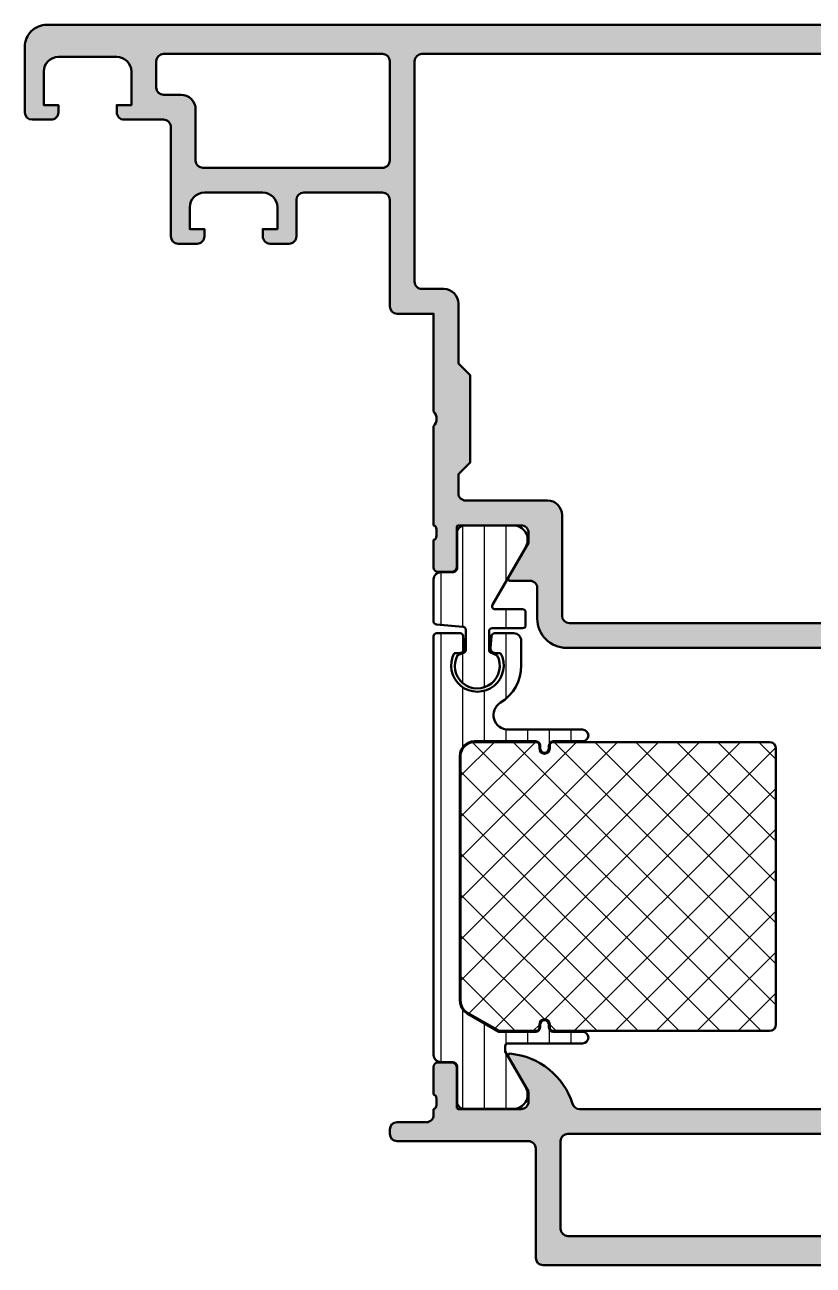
# Model space of a CAD drawing. Extents: x -30 to 78, y 0 to 85.
# Drawn here: x -30 to 24, y 0 to 85 of the extents above; entities that cross this region are included whole.
import ezdxf

# ---------------------------------------------------------------- set-up
doc = ezdxf.new("R2010")
doc.units = 0
for name, color, linetype, lineweight in [('0S-Alu contour', 7, 'Continuous', 50), ('0S-Alu hatch', 252, 'Continuous', 25), ('0S-Plastic contour', 254, 'Continuous', 50), ('0S-Plastic hatch', 253, 'Continuous', 25), ('0S-PT contour', 91, 'Continuous', 50), ('0S-PT hatch', 103, 'Continuous', 25)]:
    doc.layers.add(name, color=color, linetype=linetype, lineweight=lineweight)
pattern_1 = [(90, (0, 0), (-1.4859, 0), [])]

# ---------------------------------------------------------------- blocks, each defined once
blk = doc.blocks.new('398690__5C4EEBD7_508D_475F_8108_40F98F978FCA_')
at = {"layer": '0S-Alu hatch'}
h = blk.add_hatch(color=256, dxfattribs=at)
edge = h.paths.add_edge_path()
edge.add_line((-29.99996948252678, 83.5000000001062), (-29.99996948252678, 79.00000000010688))
edge.add_arc((-29.49994280249618, 79.00002668013714), 0.5000266807423868, 180.0030571430025, 269.9969428568569)
edge.add_line((-29.49996948252655, 78.50000000010654), (-28.19995117198013, 78.50000000010654))
edge.add_arc((-28.19994085186963, 78.99998967999626), 0.4999896799962295, 269.9988173780385, 360.0011826219717)
edge.add_line((-27.69995117197991, 79.00000000010685), (-27.69995117197991, 79.50000000010665))
edge.add_line((-27.69995117197991, 79.50000000010665), (-28.69995117197991, 79.50000000010652))
edge.add_line((-28.69995117197991, 79.50000000010652), (-28.69995117197991, 81.79998779307518))
edge.add_ellipse((-27.70000757515433, 81.80004419624981), major_axis=(-0.9999435984163296, 0), ratio=1, start_angle=-90.00323184614132, end_angle=0.0032318460986857644, ccw=False)
edge.add_line((-27.69995117197968, 82.7999877930754), (-23.69995117197991, 82.7999877930754))
edge.add_ellipse((-23.69994555043482, 81.79999341462047), major_axis=(-0.9999943784707154, 0), ratio=1, start_angle=179.9996779066076, end_angle=270.0003220926184, ccw=False)
edge.add_line((-22.69995117197991, 81.79998779306187), (-22.69995117197991, 79.50000000010665))
edge.add_line((-22.69995117197991, 79.50000000010665), (-23.69995117197991, 79.50000000010665))
edge.add_line((-23.69995117197991, 79.50000000010665), (-23.69995117197991, 79.00000000010665))
edge.add_arc((-23.19996149209041, 78.99998967999613), 0.4999896799960021, 179.9988173777201, 270.0011826219615)
edge.add_line((-23.1999511719799, 78.50000000010665), (-20.49996948252678, 78.50000000010665))
edge.add_ellipse((-20.49994895485911, 78.00002052777432), major_axis=(-0.4999794727537302, 0), ratio=1, start_angle=179.9976476060077, end_angle=270.00235239401877, ccw=False)
edge.add_line((-19.99996948252678, 78.0000000001069), (-19.99996948252678, 70.50000000010665))
edge.add_arc((-19.49994534277184, 70.5000241398616), 0.5000241403376413, 180.0027660783855, 269.9972339213938)
edge.add_line((-19.49996948252678, 70.00000000010665), (-18.1999511719799, 70.00000000010665))
edge.add_arc((-18.19993829040376, 70.49998711853051), 0.4999871185897994, 269.9985238420772, 360.0014761578453)
edge.add_line((-17.6999511719799, 70.50000000010597), (-17.6999511719799, 71.00000000010665))
edge.add_line((-17.6999511719799, 71.00000000010665), (-18.69995117197968, 71.00000000010665))
edge.add_line((-18.69995117197968, 71.00000000010665), (-18.6999511719799, 72.50000000010654))
edge.add_ellipse((-17.69996772564914, 72.5000165537759), major_axis=(-0.9999834464677769, 0), ratio=1, start_angle=-90.00094847109642, end_angle=0.0009484706660032316, ccw=False)
edge.add_line((-17.69995117197967, 73.50000000010665), (-13.69995117197969, 73.50000000010665))
edge.add_ellipse((-13.69998398563931, 72.49996718644702), major_axis=(-1.000032814197979, 0), ratio=1, start_angle=180.0018800225579, end_angle=269.9981199774843, ccw=False)
edge.add_line((-12.69995117197969, 72.50000000010738), (-12.69995117197992, 71.00000000010665))
edge.add_line((-12.69995117197992, 71.00000000010665), (-13.69995117197992, 71.00000000010665))
edge.add_line((-13.69995117197992, 71.00000000010665), (-13.69995117197992, 70.50000000010665))
edge.add_arc((-13.19996405355606, 70.49998711853051), 0.4999871185897994, 179.9985238419079, 270.0014761579228)
edge.add_line((-13.19995117197992, 70.00000000010665), (-11.89996337901139, 70.00000000010665))
edge.add_arc((-11.89995049743508, 70.49998711853056), 0.4999871185898562, 269.9985238420577, 360.0014761578453)
edge.add_line((-11.39996337901117, 70.50000000010601), (-11.39996337901117, 72.99998474131748))
edge.add_ellipse((-10.89996319137002, 72.99998455367655), major_axis=(-0.5000001876411787, 0), ratio=1, start_angle=270.0000215020831, end_angle=359.9999785025289, ccw=False)
edge.add_line((-10.89996337901117, 73.4999847413177), (-5.499969482526793, 73.49998474131748))
edge.add_ellipse((-5.499959520394993, 72.99999470344973), major_axis=(-0.4999900379669927, 0), ratio=1, start_angle=179.9988584005522, end_angle=270.00114159895963, ccw=False)
edge.add_line((-4.999969482527248, 72.99998474131645), (-4.999969482527021, 65.69967314122643))
edge.add_arc((-4.499961320569568, 65.69968130318377), 0.5000081620240695, 180.0009352761989, 269.9990647238382)
edge.add_line((-4.499969482527021, 65.19967314122631), (-1.999969482527021, 65.19968840001549))
edge.add_line((-1.999969482527021, 65.19968840001549), (-1.999969482527248, 58.50017019852079))
edge.add_ellipse((-2.524993707192155, 58.00016274949389), major_axis=(-0.7250226793469087, 0), ratio=1, start_angle=136.3989482371596, end_angle=223.6019249855762, ccw=False)
edge.add_line((-1.999961862168771, 57.50016330221548), (-1.999969482526779, 50.70000762950099))
edge.add_ellipse((-2.078817958496756, 50.43244621730917), major_axis=(-0.2789376121229892, 0), ratio=1, start_angle=178.835410625902, end_angle=253.5801235805072, ccw=False)
edge.add_line((-1.799937964948667, 50.42677694438469), (-1.799937964948668, 49.97318294438471))
edge.add_ellipse((-2.078806060591827, 49.96752228490766), major_axis=(-0.2789255417371407, 0), ratio=1, start_angle=106.42459455535331, end_angle=181.1628700728862, ccw=False)
edge.add_line((-1.999938964948668, 49.69997894438472), (-1.999938964948654, 47.8199679443762))
edge.add_arc((-1.699938964948657, 47.8199679443762), 0.3000000000000043, 180, 270)
edge.add_line((-1.699938964948657, 47.51996794437619), (-0.7199646459058897, 47.51996794437618))
edge.add_arc((-0.7199646459058897, 47.81996794437621), 0.3000000000000256, 270, 360)
edge.add_line((-0.4199646459058642, 47.81996794437621), (-0.4199646459058784, 50.5799659443762))
edge.add_ellipse((-0.2999282489533377, 50.5799508682742), major_axis=(-0.1200363978992903, 0), ratio=1, start_angle=270.01737301073905, end_angle=359.9928038742206, ccw=False)
edge.add_line((-0.2999646459378198, 50.69998726065541), (4.000030517472978, 50.70000762950089))
edge.add_ellipse((4.00004083758377, 50.20001794961167), major_axis=(-0.4999896799957179, 0), ratio=1, start_angle=179.9988173777202, end_angle=270.00118262199436, ccw=False)
edge.add_line((4.500030517472978, 50.20000762950107), (4.500030517472751, 49.49999542247077))
edge.add_line((4.500030517472751, 49.49999542247077), (3.111785888566274, 47.09548492442265))
edge.add_arc((3.238736484112166, 47.03879453790564), 0.139033282464676, 155.9366245846524, 266.6097434882759)
edge.add_line((3.230514526262496, 46.90000457774273), (4.600030517472205, 46.90000457774319))
edge.add_ellipse((4.600030517472889, 46.40000457774273), major_axis=(-0.5000000000004547, 0), ratio=1, start_angle=180, end_angle=270.0000000000784, ccw=False)
edge.add_line((5.100030517473342, 46.40000457774273), (5.10003051747266, 44.30290475069002))
edge.add_arc((7.100030517472546, 44.30290475069013), 1.999999999999886, 180, 270.0000000000098)
edge.add_line((7.100030517472887, 42.30290475069025), (43.70003356922974, 42.3029047506907))
edge.add_arc((43.70003356923059, 44.30290475069052), 1.999999999999829, 269.9999999999755, 360)
edge.add_line((45.70003356923042, 44.30290475069052), (45.70003356923042, 46.40000457774353))
edge.add_ellipse((46.20003356923048, 46.40000457774325), major_axis=(-0.5000000000000498, 0), ratio=1, start_angle=270.0000000000057, end_angle=360, ccw=False)
edge.add_line((46.20003356923042, 46.9000045777433), (47.56956481923102, 46.90000457774307))
edge.add_arc((47.5613280500429, 47.03880353384803), 0.1390431392859207, 273.3961299496148, 384.0575019780681)
edge.add_line((47.68829345692588, 47.0954849244231), (46.30004882801985, 49.4999954224702))
edge.add_line((46.30004882801985, 49.4999954224702), (46.30004882801985, 50.20000762951157))
edge.add_ellipse((46.80003357132597, 50.20002288968719), major_axis=(-0.4999847435389949, 0), ratio=1, start_angle=-90.00699432655358, end_angle=0.0017487406075247236, ccw=False)
edge.add_line((46.80009460647705, 50.70000762950077), (51.10002873260194, 50.69998726066198))
edge.add_ellipse((51.09999233563343, 50.57995086825821), major_axis=(-0.1200363979218424, 0), ratio=1, start_angle=180.0071961334272, end_angle=269.98262699688405, ccw=False)
edge.add_line((51.22002873260851, 50.57996594437622), (51.22002873260851, 47.81996794437621))
edge.add_arc((51.52002873260853, 47.81996794437621), 0.300000000000022, 180, 269.9999999999986)
edge.add_line((51.52002873260852, 47.51996794437618), (52.50000305165129, 47.51996794437618))
edge.add_arc((52.50000305165129, 47.8199679443762), 0.3000000000000114, 270, 360)
edge.add_line((52.8000030516513, 47.8199679443762), (52.8000030516513, 49.69997894438472))
edge.add_ellipse((52.87887014729446, 49.96752228490766), major_axis=(-0.2789255417371423, 0), ratio=1, start_angle=-1.1628700728862214, end_angle=73.57540544464621, ccw=False)
edge.add_line((52.6000020516513, 49.97318294438471), (52.6000020516513, 50.42677694438469))
edge.add_ellipse((52.87888204520035, 50.43244621730919), major_axis=(-0.2789376121239464, 0), ratio=1, start_angle=-73.58012358050848, end_angle=1.1645893740999895, ccw=False)
edge.add_line((52.8000335692301, 50.70000762950193), (52.80003356923124, 69.50001525889526))
edge.add_arc((51.80003356911438, 69.50001525889503), 1.00000000011687, 0, 90.000874264826)
edge.add_line((51.80001831031463, 70.50001525889547), (51.30003356923102, 70.50001525889503))
edge.add_line((51.30003356923102, 70.50001525889503), (51.30003356923102, 68.00001525889571))
edge.add_ellipse((50.29994617175741, 68.00010265635854), major_axis=(-1.000087401292423, 0), ratio=1, start_angle=90.00501389831271, end_angle=179.9949929319336, ccw=False)
edge.add_line((50.30003368843963, 67.00001525889537), (48.99998486031531, 67.00001525889571))
edge.add_ellipse((49.00004365804383, 68.00007405662447), major_axis=(-1.000058799457239, 0), ratio=1, start_angle=0.0033686637580103707, end_angle=89.99663133638438, ccw=False)
edge.add_line((47.99998486031507, 68.00001525889344), (47.99998486031531, 75.00001526423786))
edge.add_ellipse((48.52495529763711, 75.49998366380088), major_axis=(-0.7249567991428534, 0), ratio=1, start_angle=-43.60785378746351, end_angle=43.60262178277361, ccw=False)
edge.add_line((48.00003051747253, 75.99999999932665), (48.00003051747298, 82.00000000010643))
edge.add_ellipse((49.00008544488589, 81.99994507269328), major_axis=(-1.000054928921338, 0), ratio=1, start_angle=270.0031469360441, end_angle=359.9968530639975, ccw=False)
edge.add_line((49.00003051747366, 83.00000000010618), (50.30003356923124, 83.00000000010652))
edge.add_ellipse((50.30000774122353, 81.99997417209926), major_axis=(-1.000025828340801, 0), ratio=1, start_angle=180.0014797973691, end_angle=269.99852020238484, ccw=False)
edge.add_line((51.30003356923079, 82.0000000001027), (51.30003356923079, 80.50000000010633))
edge.add_line((51.30003356923079, 80.50000000010633), (51.90002441395712, 80.50000000010665))
edge.add_line((51.90002441395712, 80.50000000010665), (53.00003051747275, 81.60000610362194))
edge.add_line((53.00003051747275, 81.60000610362194), (53.00003051747343, 85.00000000010654))
edge.add_line((53.00003051747343, 85.00000000010654), (-28.49996948252701, 85.00000000010665))
edge.add_arc((-28.49999043071475, 83.5000209482946), 1.499979051958311, 89.99919982699465, 180.0008001731317)
edge = h.paths.add_edge_path()
edge.add_arc((-19.29994555043456, 79.19999341460483), 0.9999943784862336, 359.9996779066075, 450.0003220926282)
edge.add_line((-19.29995117197981, 80.19998779307527), (-20.49996337901129, 80.19998779307527))
edge.add_ellipse((-20.49991051740901, 80.70004065467754), major_axis=(-0.5000528643963384, 0), ratio=1, start_angle=0.0060568530003024534, end_angle=89.993943146954, ccw=False)
edge.add_line((-20.99996337901129, 80.69998779307537), (-20.99996337901129, 82.4999877930758))
edge.add_ellipse((-20.49994177315077, 82.4999661872146), major_axis=(-0.5000216063273177, 0), ratio=1, start_angle=270.002475742259, end_angle=359.99752425765945, ccw=False)
edge.add_line((-20.49996337901129, 82.9999877930751), (-5.499969482527248, 82.99998779307522))
edge.add_ellipse((-5.49972464436631, 82.50023263123614), major_axis=(-0.4997552218141515, 0), ratio=1, start_angle=179.9719298704108, end_angle=270.02807012960415, ccw=False)
edge.add_line((-4.999969482527248, 82.49998779307533), (-4.999969482527021, 75.69998779307508))
edge.add_ellipse((-5.499724644366139, 75.6997429549145), major_axis=(-0.4997552218142084, 0), ratio=1, start_angle=89.97192987037619, end_angle=180.0280701295634, ccw=False)
edge.add_line((-5.499969482527248, 75.19998779307538), (-17.79995117197981, 75.19998779307538))
edge.add_ellipse((-17.79993535752172, 75.70000360753347), major_axis=(-0.5000158147081843, 0), ratio=1, start_angle=0.00181214617907699, end_angle=89.99818785390858, ccw=False)
edge.add_line((-18.29995117197981, 75.6999877930755), (-18.29995117196412, 79.19998779304623))
edge = h.paths.add_edge_path()
edge.add_ellipse((-2.799966430303271, 82.50000305139858), major_axis=(-0.4999847419091449, 0), ratio=1, start_angle=-89.9982514175656, end_angle=0.0017485271769146493, ccw=False)
edge.add_line((-2.799981689097975, 82.99998779307488), (45.79998486031072, 82.99998779307522))
edge.add_ellipse((45.80001537975697, 82.5000183097229), major_axis=(-0.4999694842838096, 0), ratio=1, start_angle=179.9930054594119, end_angle=270.00349748438566, ccw=False)
edge.add_line((46.29998486031526, 82.4999572745668), (46.29998486031503, 66.80001068125803))
edge.add_arc((47.79998486031452, 66.80001068125803), 1.499999999999488, 180, 270.0000000000021)
edge.add_line((47.79998486031458, 65.30001068125854), (50.30003356923079, 65.30001068125866))
edge.add_ellipse((50.30003356923096, 64.80001068125883), major_axis=(-0.4999999999998295, 0), ratio=1, start_angle=180, end_angle=270.00000000001955, ccw=False)
edge.add_line((50.80003356923079, 64.80001068125888), (50.80003356923079, 52.90001068125879))
edge.add_ellipse((50.30003356923113, 52.90001068125879), major_axis=(-0.499999999999659, 0), ratio=1, start_angle=89.99999999998698, end_angle=180, ccw=False)
edge.add_line((50.30003356923102, 52.40001068125913), (45.00004882802353, 52.40001068125902))
edge.add_arc((45.00004882802357, 51.4000106812587), 1.000000000000312, 90.0000000000016, 179.9998349542695)
edge.add_line((44.0000488280274, 51.40001356183167), (44.00003356923038, 44.5028742331115))
edge.add_ellipse((43.50002283815833, 44.50291548334895), major_axis=(-0.5000107327735944, 0), ratio=1, start_angle=90.0012296638543, end_angle=179.9952731724382, ccw=False)
edge.add_line((43.50003356923015, 44.00290475069051), (7.300030517472706, 44.00290475068994))
edge.add_ellipse((7.300041248545895, 44.50291548334952), major_axis=(-0.5000107327747287, 0), ratio=1, start_angle=0.004726827407694145, end_angle=89.99877033598858, ccw=False)
edge.add_line((6.800030517472706, 44.5028742331133), (6.800015258692056, 51.40001068125761))
edge.add_arc((5.800017305847987, 51.40001272841484), 0.9999979528461643, 359.9998827062908, 450.0001172940648)
edge.add_line((5.800015258684553, 52.40001068125891), (0.200033778269372, 52.40001068125845))
edge.add_ellipse((0.2000337782690877, 52.90001068125885), major_axis=(-0.5000000000003979, 0), ratio=1, start_angle=0, end_angle=90.00000000003263, ccw=False)
edge.add_line((-0.2999662217313101, 52.90001068125879), (-0.2999662217313101, 54.20015538540157))
edge.add_line((-0.2999662217313101, 54.20015538540157), (0.5000381378312256, 55.00015974496399))
edge.add_line((0.5000381378312256, 55.00015974496399), (0.5000381378312256, 61.00016574332655))
edge.add_line((0.5000381378312256, 61.00016574332655), (-0.2999662217315375, 61.80017010288908))
edge.add_line((-0.2999662217315375, 61.80017010288908), (-0.2999513810044406, 65.89967640201652))
edge.add_arc((-1.2999395365742, 65.89967277868652), 0.9999881555763241, 0.0002076039762187, 90.00066666754472)
edge.add_line((-1.299951171980055, 66.89966093419515), (-2.799951171979827, 66.89966093419515))
edge.add_ellipse((-2.799961492090389, 67.399650614191), major_axis=(-0.4999896801023561, 0), ratio=1, start_angle=-0.0011826219716795094, end_angle=90.00118262196781, ccw=False)
edge.add_line((-3.299951172086238, 67.39966093430168), (-3.299951171979593, 82.49998779308608))
at = {"layer": '0S-Alu contour', "color": 7}
for points in [[(51.30003356923079, 82.0000000001027), (51.30003356923079, 80.50000000010633), (51.90002441395712, 80.50000000010665), (53.00003051747275, 81.60000610362194), (53.00003051747343, 85.00000000010654), (-28.49996948252701, 85.00000000010665)], [(-29.99996948252678, 83.5000000001062), (-29.99996948252678, 79.00000000010688)], [(-27.69995117197968, 82.7999877930754), (-23.69995117197991, 82.7999877930754)], [(-20.99996337901129, 80.69998779307537), (-20.99996337901129, 82.4999877930758)], [(-20.49996337901129, 82.9999877930751), (-5.499969482527248, 82.99998779307522)], [(-4.999969482527248, 82.49998779307533), (-4.999969482527021, 75.69998779307508)], [(-3.299951172086238, 67.39966093430168), (-3.299951171979593, 82.49998779308608)], [(-2.799981689097975, 82.99998779307488), (45.79998486031072, 82.99998779307522)], [(-27.69995117197991, 79.00000000010685), (-27.69995117197991, 79.50000000010665), (-28.69995117197991, 79.50000000010652), (-28.69995117197991, 81.79998779307518)], [(-22.69995117197991, 81.79998779306187), (-22.69995117197991, 79.50000000010665), (-23.69995117197991, 79.50000000010665), (-23.69995117197991, 79.00000000010665)], [(-19.29995117197981, 80.19998779307527), (-20.49996337901129, 80.19998779307527)], [(-18.29995117197981, 75.6999877930755), (-18.29995117196412, 79.19998779304623)], [(-29.49996948252655, 78.50000000010654), (-28.19995117198013, 78.50000000010654)], [(-23.1999511719799, 78.50000000010665), (-20.49996948252678, 78.50000000010665)], [(-19.99996948252678, 78.0000000001069), (-19.99996948252678, 70.50000000010665)], [(-5.499969482527248, 75.19998779307538), (-17.79995117197981, 75.19998779307538)], [(-17.69995117197967, 73.50000000010665), (-13.69995117197969, 73.50000000010665)], [(-10.89996337901117, 73.4999847413177), (-5.499969482526793, 73.49998474131748)], [(-17.6999511719799, 70.50000000010597), (-17.6999511719799, 71.00000000010665), (-18.69995117197968, 71.00000000010665), (-18.6999511719799, 72.50000000010654)], [(-12.69995117197969, 72.50000000010738), (-12.69995117197992, 71.00000000010665), (-13.69995117197992, 71.00000000010665), (-13.69995117197992, 70.50000000010665)], [(-11.39996337901117, 70.50000000010601), (-11.39996337901117, 72.99998474131748)], [(-4.999969482527248, 72.99998474131645), (-4.999969482527021, 65.69967314122643)], [(-19.49996948252678, 70.00000000010665), (-18.1999511719799, 70.00000000010665)], [(-13.19995117197992, 70.00000000010665), (-11.89996337901139, 70.00000000010665)], [(-1.299951171980055, 66.89966093419515), (-2.799951171979827, 66.89966093419515)], [(-0.2999662217313101, 52.90001068125879), (-0.2999662217313101, 54.20015538540157), (0.5000381378312256, 55.00015974496399), (0.5000381378312256, 61.00016574332655), (-0.2999662217315375, 61.80017010288908), (-0.2999513810044406, 65.89967640201652)], [(-4.499969482527021, 65.19967314122631), (-1.999969482527021, 65.19968840001549), (-1.999969482527248, 58.50017019852079)], [(-1.999961862168771, 57.50016330221548), (-1.999969482526779, 50.70000762950099)], [(5.800015258684553, 52.40001068125891), (0.2000337782693719, 52.40001068125845)], [(6.800030517472706, 44.5028742331133), (6.800015258692056, 51.40001068125761)], [(-1.799937964948667, 50.42677694438469), (-1.799937964948668, 49.97318294438471)], [(-0.4199646459058642, 47.81996794437621), (-0.4199646459058784, 50.5799659443762)], [(-0.2999646459378198, 50.69998726065541), (4.000030517472978, 50.70000762950089)], [(4.500030517472978, 50.20000762950107), (4.500030517472751, 49.49999542247077), (3.111785888566274, 47.09548492442265)], [(-1.999938964948668, 49.69997894438472), (-1.999938964948654, 47.8199679443762)], [(-1.699938964948657, 47.51996794437619), (-0.7199646459058897, 47.51996794437618)], [(3.230514526262496, 46.90000457774273), (4.600030517472205, 46.90000457774319)], [(5.100030517473342, 46.40000457774273), (5.10003051747266, 44.30290475069002)], [(43.50003356923015, 44.00290475069051), (7.300030517472706, 44.00290475068994)], [(7.100030517472887, 42.30290475069025), (43.70003356922974, 42.3029047506907)]]:
    blk.add_lwpolyline(points, dxfattribs=at)
for centre, radius, start, end in [((-28.49999043071475, 83.5000209482946), 1.499979051958311, 89.99919982699465, 180.0008001731317), ((-19.29994555043456, 79.19999341460483), 0.9999943784862336, 359.9996779066075, 90.00032209262817), ((-29.49994280249618, 79.00002668013714), 0.5000266807423868, 180.0030571430025, 269.9969428568569), ((-28.19994085186963, 78.99998967999626), 0.4999896799962295, 269.9988173780385, 0.0011826219716948), ((-23.19996149209041, 78.99998967999613), 0.4999896799960021, 179.9988173777201, 270.0011826219615), ((-19.49994534277184, 70.5000241398616), 0.5000241403376413, 180.0027660783855, 269.9972339213938), ((-18.19993829040376, 70.49998711853051), 0.4999871185897994, 269.9985238420772, 0.0014761578452432), ((-13.19996405355606, 70.49998711853051), 0.4999871185897994, 179.9985238419079, 270.0014761579228), ((-11.89995049743508, 70.49998711853056), 0.4999871185898562, 269.9985238420577, 0.0014761578452432), ((-1.2999395365742, 65.89967277868652), 0.9999881555763241, 0.0002076039762187, 90.00066666754472), ((-4.499961320569568, 65.69968130318377), 0.5000081620240695, 180.0009352761989, 269.9990647238382), ((5.800017305847987, 51.40001272841484), 0.9999979528461643, 359.9998827062908, 90.00011729406486), ((-1.699938964948657, 47.8199679443762), 0.3000000000000043, 180, 270), ((-0.7199646459058897, 47.81996794437621), 0.3000000000000256, 270, 0), ((3.238736484112166, 47.03879453790564), 0.139033282464676, 155.9366245846524, 266.6097434882759), ((7.100030517472546, 44.30290475069013), 1.999999999999886, 180, 270.0000000000098)]:
    blk.add_arc(centre, radius, start, end, dxfattribs=at)
at = {"layer": '0S-Alu contour', "color": 7, "extrusion": (0, 0, -1)}
for centre, radius, start, end in [((27.70000757515433, 81.80004419624981), 0.9999435984163296, 359.9967681539013, 90.00323184614135), ((23.69994555043482, 81.79999341462047), 0.9999943784707154, 89.9996779073816, 180.0003220933925), ((20.49994177315077, 82.4999661872146), 0.5000216063273177, 0.0024757423405282, 89.997524257741), ((5.49972464436631, 82.50023263123614), 0.4997552218141515, 89.97192987039584, 180.0280701295893), ((2.799966430303271, 82.50000305139858), 0.4999847419091449, 359.9982514728231, 89.99825141756565), ((20.49991051740901, 80.70004065467754), 0.5000528643963384, 270.006056853046, 359.9939431469997), ((20.49994895485911, 78.00002052777432), 0.4999794727537302, 89.99764760598126, 180.0023523939924), ((17.79993535752172, 75.70000360753347), 0.5000158147081843, 270.0018121460914, 359.9981878538209), ((5.499724644366139, 75.6997429549145), 0.4997552218142084, 179.9719298704366, 270.0280701296238), ((17.69996772564914, 72.5000165537759), 0.9999834464677769, 359.999051529334, 90.00094847109636), ((13.69998398563931, 72.49996718644702), 1.000032814197979, 90.00188002251573, 179.9981199774421), ((10.89996319137002, 72.99998455367655), 0.5000001876411787, 2.14974711152e-05, 89.99997849791689), ((5.499959520394993, 72.99999470344973), 0.4999900379669927, 89.9988584010404, 180.0011415994479), ((2.799961492090389, 67.399650614191), 0.4999896801023561, 269.9988173780322, 0.0011826219716948), ((2.524993707192155, 58.00016274949389), 0.7250226793469087, 136.3980750144238, 223.6010517628404), ((-0.2000337782690877, 52.90001068125885), 0.5000000000003979, 269.9999999999674, 0), ((2.078817958496756, 50.43244621730917), 0.2789376121229892, 106.4198764194928, 181.1645893740981), ((0.2999282489533377, 50.5799508682742), 0.1200363978992903, 0.0071961257793759, 89.98262698926096), ((-4.00004083758377, 50.20001794961167), 0.4999896799957179, 89.99881737800563, 180.0011826222798), ((2.078806060591827, 49.96752228490766), 0.2789255417371407, 178.8371299271138, 253.5754054446467), ((-4.600030517472889, 46.40000457774273), 0.5000000000004547, 89.99999999992161, 180), ((-7.300041248545895, 44.50291548334952), 0.5000107327747287, 270.0012296640114, 359.9952731725923)]:
    blk.add_arc(centre, radius, start, end, dxfattribs=at)
blk = doc.blocks.new('284681__16876049_6D46_49F1_8A32_004F00959802___B10FCEFA_B274_46E4_BF28_455685CEEB4F_')
at = {"layer": '0S-Plastic hatch'}
h = blk.add_hatch(dxfattribs=at)
h.set_pattern_fill('ANSI31', color=256, scale=0.4680000000000001, angle=45, style=0)
h.set_pattern_definition(pattern_1)
edge = h.paths.add_edge_path()
edge.add_line((-2.000000000106467, 46.99000289580002), (-2.000000000106467, 44.10749725004807))
edge.add_arc((-1.79959598885847, 44.10788902379231), 0.2004043941907311, 180.1120085038914, 269.8836202750908)
edge.add_line((-1.80000305186428, 43.90748504301682), (-1.064677e-10, 43.74998382231369))
edge.add_ellipse((-0.0004042575521514, 43.5495826468843), major_axis=(-0.2004015831713085, 0), ratio=1, start_angle=180.1112080115199, end_angle=269.88442076745747, ccw=False)
edge.add_line((0.1999969481357198, 43.54997161528244), (0.1999969481357198, 42.14997581144944))
edge.add_ellipse((-0.0004070420599215, 42.15036757952389), major_axis=(-0.2004043731273318, 0), ratio=1, start_angle=90.11419246348783, end_angle=179.8879931053385, ccw=False)
edge.add_line((-7.6295009989e-06, 41.94996360441819), (-0.3550033570400615, 41.80382297803038))
edge.add_arc((0.9926500240323861, 41.06326088287523), 1.537726195490129, 151.2103380578202, 387.6315702401615)
edge.add_line((2.354995727432566, 41.77643409936869), (1.999999999893532, 41.94996360441819))
edge.add_ellipse((2.000396591728928, 42.15036475890795), major_axis=(-0.200401546914977, 0), ratio=1, start_angle=0.11120204489219532, end_angle=89.8866123862843, ccw=False)
edge.add_line((1.799995422256813, 42.14997581144943), (1.799995422256813, 43.44999602934494))
edge.add_ellipse((2.000357586934399, 43.449615525672), major_axis=(-0.200362525980616, 0), ratio=1, start_angle=270.1044375530914, end_angle=359.89119089237767, ccw=False)
edge.add_line((1.999992370499001, 43.64997771879806), (4.099990844620108, 43.64997771879806))
edge.add_arc((4.099594252784697, 43.85037887328783), 0.2004015469149805, 270.1133876137198, 359.8887979551078)
edge.add_line((4.299995422256813, 43.8499899258293), (4.299995422256813, 44.74998382231369))
edge.add_arc((4.09957329866242, 44.74957392153217), 0.2004225427558994, 0.1171804371410508, 89.88063399403912)
edge.add_line((4.099990844620094, 44.94999602934494), (2.212425701737871, 44.94999602934494))
edge.add_ellipse((2.212425701737868, 45.14999602934494), major_axis=(-0.2000000000000028, 0), ratio=1, start_angle=-29.879840183826104, end_angle=90.00000000000068, ccw=False)
edge.add_line((2.039011283586262, 45.2496325667052), (4.285481497992989, 49.15954689580002))
edge.add_arc((3.444228849001646, 49.70018182107717), 0.9999960709244813, 327.2729839001592, 441.8183919481002)
edge.add_line((3.586539497993001, 50.68999989580003), (0.1099979998932525, 50.6900000013859))
edge.add_arc((0.1099953602681722, 50.19000402394727), 0.4999959774455833, 89.9996975188133, 180.0003024817733)
edge.add_line((-0.3900006171704433, 50.19000138431708), (-0.389668672512542, 47.79004449521306))
edge.add_ellipse((-0.6896686696429923, 47.7900030013859), major_axis=(-0.3000000000000131, 0), ratio=1, start_angle=90.00000746561938, end_angle=180.0079247372928, ccw=False)
edge.add_line((-0.6896686305531006, 47.49000300138589), (-1.500000065256273, 47.49000289580002))
edge.add_arc((-1.500000000106467, 46.99000289580002), 0.5, 90.00000746561778, 180)
at = {"layer": '0S-Plastic contour', "color": 7}
for points in [[(-0.3900006171704433, 50.19000138431708), (-0.389668672512542, 47.79004449521306)], [(3.586539497993001, 50.68999989580003), (0.1099979998932525, 50.6900000013859)], [(2.039011283586262, 45.2496325667052), (4.285481497992989, 49.15954689580002)], [(-2.000000000106467, 46.99000289580002), (-2.000000000106467, 44.10749725004807)], [(-0.6896686305531006, 47.49000300138589), (-1.500000065256273, 47.49000289580002)], [(4.099990844620094, 44.94999602934494), (2.212425701737871, 44.94999602934494)], [(4.299995422256813, 43.8499899258293), (4.299995422256813, 44.74998382231369)], [(-1.80000305186428, 43.90748504301682), (-1.064677e-10, 43.74998382231369)], [(0.1999969481357198, 43.54997161528244), (0.1999969481357198, 42.14997581144944)], [(1.799995422256813, 42.14997581144943), (1.799995422256813, 43.44999602934494)], [(1.999992370499001, 43.64997771879806), (4.099990844620108, 43.64997771879806)], [(-7.6295009989e-06, 41.94996360441819), (-0.3550033570400615, 41.80382297803038)], [(2.354995727432566, 41.77643409936869), (1.999999999893532, 41.94996360441819)]]:
    blk.add_lwpolyline(points, dxfattribs=at)
for centre, radius, start, end in [((0.1099953602681722, 50.19000402394727), 0.4999959774455833, 89.9996975188133, 180.0003024817733), ((3.444228849001646, 49.70018182107717), 0.9999960709244813, 327.2729839001592, 81.81839194810021), ((-1.500000000106467, 46.99000289580002), 0.5, 90.00000746561778, 180), ((4.09957329866242, 44.74957392153217), 0.2004225427558994, 0.1171804371410508, 89.88063399403912), ((-1.79959598885847, 44.10788902379231), 0.2004043941907311, 180.1120085038914, 269.8836202750908), ((4.099594252784697, 43.85037887328783), 0.2004015469149805, 270.1133876137198, 359.8887979551078), ((0.9926500240323861, 41.06326088287523), 1.537726195490129, 151.2103380578202, 27.63157024016151)]:
    blk.add_arc(centre, radius, start, end, dxfattribs=at)
at = {"layer": '0S-Plastic contour', "color": 7, "extrusion": (0, 0, -1)}
for centre, radius, start, end in [((0.6896686696429923, 47.7900030013859), 0.3000000000000131, 179.9920752627072, 269.9999925343806), ((-2.212425701737868, 45.14999602934494), 0.2000000000000028, 269.9999999999993, 29.87984018382611), ((0.0004042575521514, 43.5495826468843), 0.2004015831713085, 90.11557923254252, 179.8887919884801), ((-2.000357586934399, 43.449615525672), 0.200362525980616, 0.1088091076223094, 89.89556244690863), ((0.0004070420599215, 42.15036757952389), 0.2004043731273318, 180.1120068946615, 269.8858075365122), ((-2.000396591728928, 42.15036475890795), 0.200401546914977, 270.1133876137157, 359.8887979551078)]:
    blk.add_arc(centre, radius, start, end, dxfattribs=at)
blk = doc.blocks.new('284681__1C07709E_4530_48B1_AA59_488373A64C66___C05EFD8B_E20A_48ED_8D2B_3DF62EB678CF_')
at = {"layer": '0S-Plastic hatch'}
h = blk.add_hatch(dxfattribs=at)
h.set_pattern_fill('ANSI31', color=256, scale=0.4680000000000001, angle=45, style=0)
h.set_pattern_definition(pattern_1)
edge = h.paths.add_edge_path()
edge.add_line((-2.000006103625267, 43.09995264610943), (-1.999999985177979, 14.40999689476239))
edge.add_arc((-1.499999985177993, 14.40999700139287), 0.5, 180.0000122241782, 270)
edge.add_line((-1.499999985177993, 13.90999700139287), (-0.6896686667731445, 13.90999700139287))
edge.add_ellipse((-0.689668666773148, 13.60999700139287), major_axis=(-0.3000000000000007, 0), ratio=1, start_angle=180, end_angle=269.9999999999993, ccw=False)
edge.add_line((-0.3896686667731473, 13.60999700139287), (-0.3900006171701733, 11.20999861845656))
edge.add_arc((0.1099953602684422, 11.20999597883148), 0.4999959774455815, 179.9996975182267, 270.0003024811867)
edge.add_line((0.1099979998935225, 10.71000000139287), (3.586539497992987, 10.71000000139287))
edge.add_arc((3.444228849001632, 11.69981807611572), 0.9999960709244838, 278.1816080518998, 392.7270160998402)
edge.add_line((4.285481497992989, 12.24045300139287), (2.900003051651353, 14.64017239217538))
edge.add_line((2.900003051651353, 14.64017239217538), (2.900003051651353, 14.99996490638846))
edge.add_ellipse((3.100003051651341, 14.99996490638852), major_axis=(-0.1999999999999886, 0), ratio=1, start_angle=270.00000000001626, end_angle=360, ccw=False)
edge.add_line((3.100003051651285, 15.19996490638851), (8.199990844620103, 15.19996490638854))
edge.add_arc((8.199990844620103, 15.5999588028729), 0.3999938964843608, 270, 450)
edge.add_line((8.199990844620103, 15.99995269935726), (6.199987792862245, 15.99995269935737))
edge.add_ellipse((6.199987792862273, 16.29995269935735), major_axis=(-0.2999999999999829, 0), ratio=1, start_angle=0, end_angle=89.9999999999946, ccw=False)
edge.add_line((5.89998779286229, 16.29995269935735), (5.89998779286229, 16.49995269935728))
edge.add_arc((5.599992370499009, 16.49995269935717), 0.2999954223632812, 0, 180)
edge.add_line((5.299996948135728, 16.49995269935717), (5.299996948135728, 16.29995269935732))
edge.add_ellipse((4.999996948135603, 16.29995269935727), major_axis=(-0.300000000000125, 0), ratio=1, start_angle=90.00000000001091, end_angle=180, ccw=False)
edge.add_line((4.99999694813566, 15.99995269935714), (2.473779296768654, 15.99995269935726))
edge.add_line((2.473779296768654, 15.99995269935726), (0.3000762938388988, 17.25468444695198))
edge.add_ellipse((0.8000825695573448, 18.12079276048733), major_axis=(-1.000074940458405, 0), ratio=1, start_angle=0.0011141101646217066, end_angle=60.002063636111814, ccw=False)
edge.add_line((-0.1999923707119961, 18.12077331413952), (-0.2000049807670194, 34.8999760322881))
edge.add_ellipse((0.7999950192324646, 34.8999771134198), major_axis=(-1.000000000000068, 0), ratio=1, start_angle=-89.99999999999608, end_angle=6.194420529936906e-05, ccw=False)
edge.add_line((0.799995019232398, 35.89997711341987), (4.999996948135645, 35.89997711341965))
edge.add_ellipse((4.999996948135714, 35.59997711341964), major_axis=(-0.3000000000000114, 0), ratio=1, start_angle=180, end_angle=270.0000000000131, ccw=False)
edge.add_line((5.299996948135728, 35.59997711341964), (5.299996948135728, 35.39997711341977))
edge.add_arc((5.599992370499009, 35.39997711341977), 0.2999954223632812, 180, 360)
edge.add_line((5.89998779286229, 35.39997711341977), (5.89998779286229, 35.59997711341964))
edge.add_ellipse((6.19998779286247, 35.59997711341957), major_axis=(-0.3000000000001792, 0), ratio=1, start_angle=269.99999999999955, end_angle=360, ccw=False)
edge.add_line((6.199987792862472, 35.89997711341975), (8.199990844620103, 35.89997711341967))
edge.add_arc((8.199990844620103, 36.29997100990408), 0.3999938964844176, 270, 450)
edge.add_line((8.199990844620103, 36.6999649063885), (3.107183946072083, 36.69996490638851))
edge.add_ellipse((3.107183946072073, 37.69996490638846), major_axis=(-0.9999999999999502, 0), ratio=1, start_angle=-58.21166935638888, end_angle=90.00000000000063, ccw=False)
edge.add_arc((1.000053193925381, 41.09996490541179), 3.00000000000017, 301.7883306436114, 360.0039970867418)
edge.add_line((4.000053186625379, 41.10017419238402), (3.999993896378029, 42.7999526993572))
edge.add_arc((3.499993896377873, 42.79995269935715), 0.5000000000001564, 0, 90.00000000000651)
edge.add_line((3.499993896377816, 43.29995269935731), (2.173978524893442, 43.2999526993573))
edge.add_arc((2.173978524893428, 43.0999526993573), 0.1999999999999891, 89.99999999999594, 174.9998434473586)
edge.add_line((1.97473963290399, 43.11738439229908), (1.901135558390521, 42.27611244580135))
edge.add_arc((2.199993896374763, 42.24996490638863), 0.3000000000000682, 174.9998434473521, 270.0000000000027)
edge.add_line((2.199993896374778, 41.94996490638856), (2.586716358664531, 41.94996490638851))
edge.add_ellipse((1.000053193925552, 41.09996490541183), major_axis=(-1.799999999999962, 0), ratio=1, start_angle=-28.17864277579929, end_angle=208.1786427757992, ccw=False)
edge.add_line((-0.5866099708134273, 41.94996490638851), (-0.2000061036252134, 41.94996490638862))
edge.add_arc((-0.2000061036251708, 42.24996490638867), 0.3000000000000532, 269.9999999999919, 365.0001565526374)
edge.add_line((0.0988522343590574, 42.27611244580133), (0.0252481598457024, 43.11738439229902))
edge.add_arc((-0.1739907321439631, 43.0999526993571), 0.2000000000002302, 5.000156552674131, 90.00000000000813)
edge.add_line((-0.1739907321439915, 43.29995269935733), (-1.800006103625221, 43.29995269935732))
edge.add_arc((-1.800006103625236, 43.09995269935729), 0.2000000000000384, 89.99999999999594, 179.9999847272327)
at = {"layer": '0S-Plastic contour', "color": 7}
for points in [[(-2.000006103625267, 43.09995264610943), (-1.999999985177979, 14.40999689476239)], [(-0.1739907321439915, 43.29995269935733), (-1.800006103625221, 43.29995269935732)], [(0.0988522343590574, 42.27611244580133), (0.0252481598457024, 43.11738439229902)], [(1.97473963290399, 43.11738439229908), (1.901135558390521, 42.27611244580135)], [(3.499993896377816, 43.29995269935731), (2.173978524893442, 43.2999526993573)], [(4.000053186625379, 41.10017419238402), (3.999993896378029, 42.7999526993572)], [(-0.5866099708134273, 41.94996490638851), (-0.2000061036252134, 41.94996490638862)], [(2.199993896374778, 41.94996490638856), (2.586716358664531, 41.94996490638851)], [(8.199990844620103, 36.6999649063885), (3.107183946072083, 36.69996490638851)], [(0.799995019232398, 35.89997711341987), (4.999996948135645, 35.89997711341965)], [(6.199987792862472, 35.89997711341975), (8.199990844620103, 35.89997711341967)], [(-0.1999923707119961, 18.12077331413952), (-0.2000049807670194, 34.8999760322881)], [(5.299996948135728, 35.59997711341964), (5.299996948135728, 35.39997711341977)], [(5.89998779286229, 35.39997711341977), (5.89998779286229, 35.59997711341964)], [(4.99999694813566, 15.99995269935714), (2.473779296768654, 15.99995269935726), (0.3000762938388988, 17.25468444695198)], [(5.299996948135728, 16.49995269935717), (5.299996948135728, 16.29995269935732)], [(5.89998779286229, 16.29995269935735), (5.89998779286229, 16.49995269935728)], [(8.199990844620103, 15.99995269935726), (6.199987792862245, 15.99995269935737)], [(4.285481497992989, 12.24045300139287), (2.900003051651353, 14.64017239217538), (2.900003051651353, 14.99996490638846)], [(3.100003051651285, 15.19996490638851), (8.199990844620103, 15.19996490638854)], [(-1.499999985177993, 13.90999700139287), (-0.6896686667731445, 13.90999700139287)], [(-0.3896686667731473, 13.60999700139287), (-0.3900006171701733, 11.20999861845656)], [(0.1099979998935225, 10.71000000139287), (3.586539497992987, 10.71000000139287)]]:
    blk.add_lwpolyline(points, dxfattribs=at)
for centre, radius, start, end in [((-1.800006103625236, 43.09995269935729), 0.2000000000000384, 89.99999999999594, 179.9999847272327), ((-0.1739907321439631, 43.0999526993571), 0.2000000000002302, 5.000156552674131, 90.00000000000813), ((2.173978524893428, 43.0999526993573), 0.1999999999999891, 89.99999999999594, 174.9998434473586), ((3.499993896377873, 42.79995269935715), 0.5000000000001564, 0, 90.00000000000651), ((-0.2000061036251708, 42.24996490638867), 0.3000000000000532, 269.9999999999919, 5.000156552637421), ((2.199993896374763, 42.24996490638863), 0.3000000000000682, 174.9998434473521, 270.0000000000027), ((1.000053193925381, 41.09996490541179), 3.00000000000017, 301.7883306436114, 0.0039970867418171), ((8.199990844620103, 36.29997100990408), 0.3999938964844176, 270, 90), ((5.599992370499009, 35.39997711341977), 0.2999954223632812, 180, 0), ((5.599992370499009, 16.49995269935717), 0.2999954223632812, 0, 180), ((8.199990844620103, 15.5999588028729), 0.3999938964843608, 270, 90), ((-1.499999985177993, 14.40999700139287), 0.5, 180.0000122241782, 270), ((3.444228849001632, 11.69981807611572), 0.9999960709244838, 278.1816080518998, 32.72701609984019), ((0.1099953602684422, 11.20999597883148), 0.4999959774455815, 179.9996975182267, 270.0003024811867)]:
    blk.add_arc(centre, radius, start, end, dxfattribs=at)
at = {"layer": '0S-Plastic contour', "color": 7, "extrusion": (0, 0, -1)}
for centre, radius, start, end in [((-1.000053193925552, 41.09996490541183), 1.799999999999962, 151.8213572242008, 28.1786427757992), ((-3.107183946072073, 37.69996490638846), 0.9999999999999502, 269.9999999999994, 58.21166935638905), ((-0.7999950192324646, 34.8999771134198), 1.000000000000068, 359.9999380557947, 89.99999999999618), ((-4.999996948135714, 35.59997711341964), 0.3000000000000114, 89.99999999998694, 180), ((-6.19998779286247, 35.59997711341957), 0.3000000000001792, 0, 90.00000000000048), ((-0.8000825695573448, 18.12079276048733), 1.000074940458405, 299.9979363638882, 359.9988858898354), ((-4.999996948135603, 16.29995269935727), 0.300000000000125, 180, 269.9999999999891), ((-6.199987792862273, 16.29995269935735), 0.2999999999999829, 270.0000000000054, 0), ((-3.100003051651341, 14.99996490638852), 0.1999999999999886, 0, 89.99999999998371), ((0.689668666773148, 13.60999700139287), 0.3000000000000007, 90.00000000000067, 180)]:
    blk.add_arc(centre, radius, start, end, dxfattribs=at)
blk = doc.blocks.new('382760__6C888A7B_5284_43B0_952B_82F7396A06BC_')
at = {"layer": '0S-PT hatch'}
h = blk.add_hatch(dxfattribs=at)
h.set_pattern_fill('ANSI37', color=256, scale=0.625, angle=90, style=0)
h.set_pattern_definition([(135, (0, 0), (-1.403165018917055, -1.403165018917055), []), (225, (0, 0), (1.403165018917055, -1.403165018917055), [])])
edge = h.paths.add_edge_path()
edge.add_line((21.4499862669835, 35.39997711341953), (21.44998626703775, 16.49995503104415))
edge.add_ellipse((20.99996411489647, 16.49997485138957), major_axis=(-0.4500221525777539, 0), ratio=1, start_angle=90.00282035246659, end_angle=179.9974765193581, ccw=False)
edge.add_line((20.99998626698338, 16.04995269935703), (6.199987792862359, 16.04995269935714))
edge.add_ellipse((6.199987792862382, 16.29995269935713), major_axis=(-0.2499999999999822, 0), ratio=1, start_angle=0, end_angle=89.99999999999449, ccw=False)
edge.add_line((5.949987792862401, 16.29995269935712), (5.949987792862401, 16.49995269935714))
edge.add_arc((5.599992370499066, 16.49995269935714), 0.3499954223633352, 0, 180)
edge.add_line((5.249996948135731, 16.49995269935714), (5.249996948135731, 16.29995269935721))
edge.add_ellipse((4.999996948135678, 16.2999526993572), major_axis=(-0.2500000000000524, 0), ratio=1, start_angle=89.99999999999568, end_angle=180, ccw=False)
edge.add_line((4.99999694813566, 16.04995269935714), (2.487174387079434, 16.04995269935714))
edge.add_line((2.487174387079434, 16.04995269935714), (0.3250747342302418, 17.29798661754414))
edge.add_ellipse((0.80008176013115, 18.12079229314484), major_axis=(-0.9500741310318646, 0), ratio=1, start_angle=0.0011422939418821443, end_angle=60.0020918199142, ccw=False)
edge.add_line((-0.1499923707118995, 18.12077335171611), (-0.1500049807670507, 34.89997608634464))
edge.add_ellipse((0.7999950192324115, 34.89997711341963), major_axis=(-0.9500000000000174, 0), ratio=1, start_angle=-90, end_angle=6.194420529936906e-05, ccw=False)
edge.add_line((0.7999950192324122, 35.84997711341965), (4.999996948135759, 35.84997711341965))
edge.add_ellipse((4.999996948135663, 35.59997711341958), major_axis=(-0.250000000000071, 0), ratio=1, start_angle=180, end_angle=269.999999999978, ccw=False)
edge.add_line((5.249996948135731, 35.59997711341957), (5.249996948135844, 35.39997711341964))
edge.add_arc((5.599992370499066, 35.39997711341964), 0.3499954223632216, 180, 360)
edge.add_line((5.949987792862287, 35.39997711341964), (5.949987792862287, 35.59997711341967))
edge.add_ellipse((6.199987792862239, 35.59997711341959), major_axis=(-0.2499999999999511, 0), ratio=1, start_angle=269.9999999999725, end_angle=360, ccw=False)
edge.add_line((6.199987792862359, 35.84997711341954), (20.99998393529637, 35.84997711347401))
edge.add_ellipse((20.99996411495091, 35.39995496133268), major_axis=(-0.4500221525778036, 0), ratio=1, start_angle=180.002820352431, end_angle=269.9974765194623, ccw=False)
at = {"layer": '0S-PT contour', "color": 7}
for points in [[(0.7999950192324122, 35.84997711341965), (4.999996948135759, 35.84997711341965)], [(6.199987792862359, 35.84997711341954), (20.99998393529637, 35.84997711347401)], [(-0.1499923707118995, 18.12077335171611), (-0.1500049807670507, 34.89997608634464)], [(5.249996948135731, 35.59997711341957), (5.249996948135844, 35.39997711341964)], [(5.949987792862287, 35.39997711341964), (5.949987792862287, 35.59997711341967)], [(21.4499862669835, 35.39997711341953), (21.44998626703775, 16.49995503104415)], [(4.99999694813566, 16.04995269935714), (2.487174387079434, 16.04995269935714), (0.3250747342302418, 17.29798661754414)], [(5.249996948135731, 16.49995269935714), (5.249996948135731, 16.29995269935721)], [(5.949987792862401, 16.29995269935712), (5.949987792862401, 16.49995269935714)], [(20.99998626698338, 16.04995269935703), (6.199987792862359, 16.04995269935714)]]:
    blk.add_lwpolyline(points, dxfattribs=at)
at = {"layer": '0S-PT contour', "color": 7, "extrusion": (0, 0, -1)}
for centre, radius, start, end in [((-0.7999950192324115, 34.89997711341963), 0.9500000000000174, 359.9999380557947, 90.00000000000003), ((-4.999996948135663, 35.59997711341958), 0.250000000000071, 90.00000000002198, 180), ((-6.199987792862239, 35.59997711341959), 0.2499999999999511, 0, 90.00000000002748), ((-20.99996411495091, 35.39995496133268), 0.4500221525778036, 90.0025234805377, 179.997179647569), ((-0.80008176013115, 18.12079229314484), 0.9500741310318646, 299.9979081800858, 359.9988577060581), ((-4.999996948135678, 16.2999526993572), 0.2500000000000524, 180, 270.0000000000043), ((-6.199987792862382, 16.29995269935713), 0.2499999999999822, 270.0000000000055, 0), ((-20.99996411489647, 16.49997485138957), 0.4500221525777539, 180.002523480642, 269.9971796475334)]:
    blk.add_arc(centre, radius, start, end, dxfattribs=at)
at = {"layer": '0S-PT contour', "color": 7}
for centre, radius, start, end in [((5.599992370499066, 35.39997711341964), 0.3499954223632216, 180, 0), ((5.599992370499066, 16.49995269935714), 0.3499954223633352, 0, 180)]:
    blk.add_arc(centre, radius, start, end, dxfattribs=at)
blk = doc.blocks.new('398580__43BBA4BF_71EF_48E2_9991_FA632818954C_')
at = {"layer": '0S-Alu hatch'}
h = blk.add_hatch(color=256, dxfattribs=at)
edge = h.paths.add_edge_path()
edge.add_arc((-2.499984741550633, 10.29998779354083), 0.4999847416764674, 269.9999999994317, 360.0017485284276)
edge.add_line((-2.000000000106989, 10.30000305186424), (-2.000000000106481, 10.7000000013859))
edge.add_arc((-2.078836446649489, 10.967520593379), 0.2788950563274124, 286.4198764194859, 361.1645893740941)
edge.add_line((-1.799999000106464, 10.97318900137736), (-1.799999000106467, 11.42678300137735))
edge.add_arc((-2.078867095749657, 11.43244366085441), 0.2789255417371717, 358.8371299271144, 433.5754054446448)
edge.add_line((-2.000000000106481, 11.69998700137737), (-2.000000000106453, 13.57999800138587))
edge.add_ellipse((-1.700000000106441, 13.57999800138588), major_axis=(-0.300000000000012, 0), ratio=1, start_angle=270.00000000000557, end_angle=360, ccw=False)
edge.add_line((-1.70000000010647, 13.8799980013859), (-0.7200256810636745, 13.87999800138589))
edge.add_ellipse((-0.7200256810636874, 13.5799980013859), major_axis=(-0.2999999999999936, 0), ratio=1, start_angle=180, end_angle=269.9999999999975, ccw=False)
edge.add_line((-0.4200256810636934, 13.57999800138589), (-0.4200256810636489, 10.82000000138584))
edge.add_arc((-0.3000256810346258, 10.82000000138586), 0.1200000000290231, 180, 270.0000000000135)
edge.add_line((-0.3000256810345975, 10.70000000135683), (3.999999999893518, 10.7000000001066))
edge.add_arc((4.000010320003781, 11.19998967999584), 0.4999896799957481, 269.9988173780662, 360.0011826222799)
edge.add_line((4.499999999893022, 11.20000000010643), (4.499999999893006, 11.90001220713778))
edge.add_line((4.499999999893006, 11.90001220713778), (3.111755370986841, 14.30452270518479))
edge.add_ellipse((3.238705966532477, 14.36121309170179), major_axis=(-0.1390332824644441, 0), ratio=1, start_angle=-95.63175255601698, end_angle=24.0633754153867, ccw=False)
edge.add_ellipse((2.761677785553224, 9.523709443792178), major_axis=(-4.999999999999873, 0), ratio=1, start_angle=197.745016331612, end_angle=264.368247443981, ccw=False)
edge.add_arc((8.000010727789785, 11.20001072772653), 0.5000107280115412, 197.745016331618, 270.0022676818337)
edge.add_line((8.000030517471572, 10.70000000010661), (42.79997253313665, 10.70000000010661))
edge.add_arc((42.80000305071996, 11.20000000010669), 0.5000000009314065, 269.9965029425557, 342.25506847118)
edge.add_ellipse((48.03832825730908, 9.523709738767954), major_axis=(-5.000000000000054, 0), ratio=1, start_angle=275.63178798542657, end_angle=342.25506847118476, ccw=False)
edge.add_ellipse((47.56129708501204, 14.36121309170179), major_axis=(-0.1390332824644182, 0), ratio=1, start_angle=155.9366245844979, end_angle=275.6317879854254, ccw=False)
edge.add_line((47.68824768055755, 14.30452270518455), (46.3000030516513, 11.90001220713786))
edge.add_line((46.3000030516513, 11.90001220713786), (46.3000030516513, 11.20000000010658))
edge.add_arc((46.79999273154078, 11.19998967999608), 0.499989679995995, 179.9988173777201, 270.0011826219663)
edge.add_line((46.80000305165132, 10.70000000010659), (51.10002873260848, 10.70000000010658))
edge.add_arc((51.10002873260848, 10.8200000001066), 0.1200000000000188, 270, 360)
edge.add_line((51.2200287326085, 10.8200000001066), (51.2200287326085, 13.57999800010661))
edge.add_ellipse((51.52002873260851, 13.57999800010661), major_axis=(-0.3000000000000043, 0), ratio=1, start_angle=270.00000000000136, end_angle=360, ccw=False)
edge.add_line((51.5200287326085, 13.87999800010661), (52.50000305165127, 13.8799980001066))
edge.add_ellipse((52.50000305165126, 13.57999800010658), major_axis=(-0.300000000000022, 0), ratio=1, start_angle=180, end_angle=269.99999999999864, ccw=False)
edge.add_line((52.80000305165129, 13.57999800010659), (52.80000305165128, 11.6999870000981))
edge.add_arc((52.87887014729446, 11.43244365957515), 0.2789255417371583, 106.4245945553559, 181.162870072888)
edge.add_line((52.60000205165129, 11.42678300009809), (52.60000205165129, 10.97318900009807))
edge.add_arc((52.87883949819431, 10.9675205920997), 0.2788950563274129, 178.8354106259031, 253.5801235805096)
edge.add_line((52.80000305165128, 10.7000000001066), (52.80000305165128, 9.200000000106648))
edge.add_ellipse((52.30000305165128, 9.200000000106636), major_axis=(-0.4999999999999929, 0), ratio=1, start_angle=89.99999999999591, end_angle=180, ccw=False)
edge.add_line((52.30000305165124, 8.700000000106643), (51.30000305165133, 8.70000000010671))
edge.add_arc((51.30000305165131, 8.20000000010671), 0.5, 89.99999999999675, 180)
edge.add_line((50.80000305165131, 8.20000000010671), (50.80000305165131, 3.431112664039856))
edge.add_arc((51.80000305165131, 3.431112664039858), 1, 180, 265.914444621255)
edge.add_line((51.72875707059367, 2.433653887857536), (57.80000305164963, 2.000000000106751))
edge.add_line((57.80000305164963, 2.000000000106751), (68.90000000010656, 2.000000000106552))
edge.add_arc((68.90000000010656, 2.499999999999998), 0.4999999998934462, 270, 360)
edge.add_line((69.4, 2.499999999999998), (69.4, 3.299999999999998))
edge.add_arc((68.9, 3.299999999999998), 0.5, 0, 90)
edge.add_line((68.9, 3.799999999999998), (68.4, 3.799999999999998))
edge.add_ellipse((68.4, 4.299999999999993), major_axis=(-0.4999999999999947, 0), ratio=1, start_angle=0, end_angle=90, ccw=False)
edge.add_line((67.9, 4.299999999999998), (67.9, 4.5))
edge.add_ellipse((68.4, 4.500000000000006), major_axis=(-0.5, 0), ratio=1, start_angle=270, end_angle=360, ccw=False)
edge.add_line((68.4, 5), (71.2, 5))
edge.add_ellipse((71.2, 4.500000000000003), major_axis=(-0.4999999999999965, 0), ratio=1, start_angle=180, end_angle=270, ccw=False)
edge.add_line((71.7, 4.499999999999998), (71.7, 3.999999999999999))
edge.add_line((71.7, 3.999999999999999), (70.7, 3.999999999999999))
edge.add_line((70.7, 3.999999999999999), (70.7, 2.499999999999998))
edge.add_arc((71.7, 2.499999999999999), 1, 180, 270)
edge.add_line((71.7, 1.499999999999998), (75.7, 1.499999999999999))
edge.add_arc((75.7, 2.499999999999999), 1, 270, 360)
edge.add_line((76.7, 2.499999999999999), (76.7, 3.999999999999998))
edge.add_line((76.7, 3.999999999999998), (75.7, 3.999999999999999))
edge.add_line((75.7, 3.999999999999999), (75.7, 4.499999999999999))
edge.add_ellipse((76.2, 4.500000000000004), major_axis=(-0.5, 0), ratio=1, start_angle=270, end_angle=360, ccw=False)
edge.add_line((76.2, 4.999999999999999), (77.5, 5))
edge.add_ellipse((77.5, 4.500000000000005), major_axis=(-0.4999999999999947, 0), ratio=1, start_angle=180, end_angle=270, ccw=False)
edge.add_line((78, 4.5), (78, 0.5))
edge.add_ellipse((77.50000000010651, 0.500000000000001), major_axis=(-0.4999999998934897, 0), ratio=1, start_angle=90, end_angle=180, ccw=False)
edge.add_line((77.50000000010651, 1.065103e-10), (5.499999999888032, 1.065814e-10))
edge.add_ellipse((5.500030517471287, 0.5000305176848177), major_axis=(-0.5000305185095023, 0), ratio=1, start_angle=0.0034968421549024242, end_angle=89.99650315599177, ccw=False)
edge.add_line((4.99999999989305, 0.5000000001177355), (4.999999999893091, 7.999961851679379))
edge.add_arc((4.500030519799935, 8.00003051623004), 0.4999694848082648, 359.9921311418369, 450.0034975377364)
edge.add_line((4.499999999888103, 8.500000000106782), (-4.500000000111967, 8.500000000106567))
edge.add_ellipse((-4.499969482528769, 9.000030517684767), major_axis=(-0.500030518509464, 0), ratio=1, start_angle=0.0034968421549024242, end_angle=89.99650315599848, ccw=False)
edge.add_line((-5.000000000106967, 9.000000000117685), (-5.00000000010695, 9.300048826123438))
edge.add_ellipse((-4.499938970537215, 9.299942014611508), major_axis=(-0.5000610409770423, 0), ratio=1, start_angle=270.00699262047675, end_angle=359.9877617962513, ccw=False)
edge.add_line((-4.500000000112095, 9.800003051864397), (-2.499984741555593, 9.800003051864364))
edge = h.paths.add_edge_path()
edge.add_arc((7.200018866108777, 2.500015814564715), 0.5000158147080422, 180.0018121461791, 269.9981878539248)
edge.add_line((7.200003051650824, 2.000000000106762), (48.60001525868246, 2.00000000010678))
edge.add_arc((48.60001525868246, 2.50000000010678), 0.5, 270, 360)
edge.add_line((49.10001525868246, 2.50000000010678), (49.10001525868246, 8.500000000106438))
edge.add_arc((48.60001525868247, 8.500000000106441), 0.4999999999999965, 0, 90)
edge.add_line((48.60001525868247, 9.000000000106438), (7.199957277376384, 9.000000000106654))
edge.add_arc((7.200064088903815, 8.49993897053682), 0.500061040977145, 90.01223820547926, 179.9930073813309)
edge.add_line((6.700003051650822, 8.500000000095921), (6.700003051650824, 2.500000000105854))
at = {"layer": '0S-Alu contour', "color": 7}
for points in [[(-1.70000000010647, 13.8799980013859), (-0.7200256810636745, 13.87999800138589)], [(4.499999999893022, 11.20000000010643), (4.499999999893006, 11.90001220713778), (3.111755370986841, 14.30452270518479)], [(-2.000000000106481, 11.69998700137737), (-2.000000000106453, 13.57999800138587)], [(-0.4200256810636934, 13.57999800138589), (-0.4200256810636489, 10.82000000138584)], [(-1.799999000106464, 10.97318900137736), (-1.799999000106467, 11.42678300137735)], [(-2.000000000106989, 10.30000305186424), (-2.000000000106481, 10.7000000013859)], [(-0.3000256810345975, 10.70000000135683), (3.999999999893518, 10.7000000001066)], [(8.000030517471572, 10.70000000010661), (42.79997253313665, 10.70000000010661)], [(-4.500000000112095, 9.800003051864397), (-2.499984741555593, 9.800003051864364)], [(-5.000000000106967, 9.000000000117685), (-5.00000000010695, 9.300048826123438)], [(48.60001525868247, 9.000000000106438), (7.199957277376384, 9.000000000106654)], [(4.499999999888103, 8.500000000106782), (-4.500000000111967, 8.500000000106567)], [(4.99999999989305, 0.5000000001177355), (4.999999999893091, 7.999961851679379)], [(6.700003051650822, 8.500000000095921), (6.700003051650824, 2.500000000105854)], [(7.200003051650824, 2.000000000106762), (48.60001525868246, 2.00000000010678)], [(77.50000000010651, 1.065103e-10), (5.499999999888032, 1.065814e-10)]]:
    blk.add_lwpolyline(points, dxfattribs=at)
at = {"layer": '0S-Alu contour', "color": 7, "extrusion": (0, 0, -1)}
for centre, radius, start, end in [((-3.238705966532477, 14.36121309170179), 0.1390332824644441, 335.9366245846133, 95.63175255601709), ((-2.761677785553224, 9.523709443792178), 4.999999999999873, 95.63175255601902, 162.254983668388), ((1.700000000106441, 13.57999800138588), 0.300000000000012, 0, 89.99999999999444), ((0.7200256810636874, 13.5799980013859), 0.2999999999999936, 90.00000000000249, 180), ((4.499938970537215, 9.299942014611508), 0.5000610409770423, 0.0122382037487302, 89.99300737952323), ((4.499969482528769, 9.000030517684767), 0.500030518509464, 270.0034968440015, 359.9965031578451), ((-5.500030517471287, 0.5000305176848177), 0.5000305185095023, 270.0034968440082, 359.9965031578451)]:
    blk.add_arc(centre, radius, start, end, dxfattribs=at)
at = {"layer": '0S-Alu contour', "color": 7}
for centre, radius, start, end in [((-2.078867095749657, 11.43244366085441), 0.2789255417371717, 358.8371299271144, 73.57540544464489), ((4.000010320003781, 11.19998967999584), 0.4999896799957481, 269.9988173780662, 0.0011826222798784), ((-2.499984741550633, 10.29998779354083), 0.4999847416764674, 269.9999999994317, 0.0017485284275911), ((-2.078836446649489, 10.967520593379), 0.2788950563274124, 286.4198764194859, 1.164589374094107), ((-0.3000256810346258, 10.82000000138586), 0.1200000000290231, 180, 270.0000000000135), ((8.000010727789785, 11.20001072772653), 0.5000107280115412, 197.745016331618, 270.0022676818337), ((7.200064088903815, 8.49993897053682), 0.500061040977145, 90.01223820547926, 179.9930073813309), ((4.500030519799935, 8.00003051623004), 0.4999694848082648, 359.9921311418369, 90.00349753773637), ((7.200018866108777, 2.500015814564715), 0.5000158147080422, 180.0018121461791, 269.9981878539248)]:
    blk.add_arc(centre, radius, start, end, dxfattribs=at)
blk = doc.blocks.new('382760__BE22AF27_A14B_4DB1_9301_647A2000D410_')
at = {"layer": '0S-Alu contour', "color": 7}
for name in ['398690__5C4EEBD7_508D_475F_8108_40F98F978FCA_', '398580__43BBA4BF_71EF_48E2_9991_FA632818954C_']:
    blk.add_blockref(name, (0, 0), dxfattribs=at)
at = {"layer": '0S-Plastic contour', "color": 7}
for name in ['284681__16876049_6D46_49F1_8A32_004F00959802___B10FCEFA_B274_46E4_BF28_455685CEEB4F_', '284681__1C07709E_4530_48B1_AA59_488373A64C66___C05EFD8B_E20A_48ED_8D2B_3DF62EB678CF_']:
    blk.add_blockref(name, (0, 0), dxfattribs=at)
at = {"layer": '0S-PT contour', "color": 7}
blk.add_blockref('382760__6C888A7B_5284_43B0_952B_82F7396A06BC_', (0, 0), dxfattribs=at)

msp = doc.modelspace()

# ---------------------------------------------------------------- block references
at = {"layer": '0S-Alu contour', "color": 7}
msp.add_blockref('382760__BE22AF27_A14B_4DB1_9301_647A2000D410_', (0, 0), dxfattribs=at)

doc.saveas('drawing.dxf')
